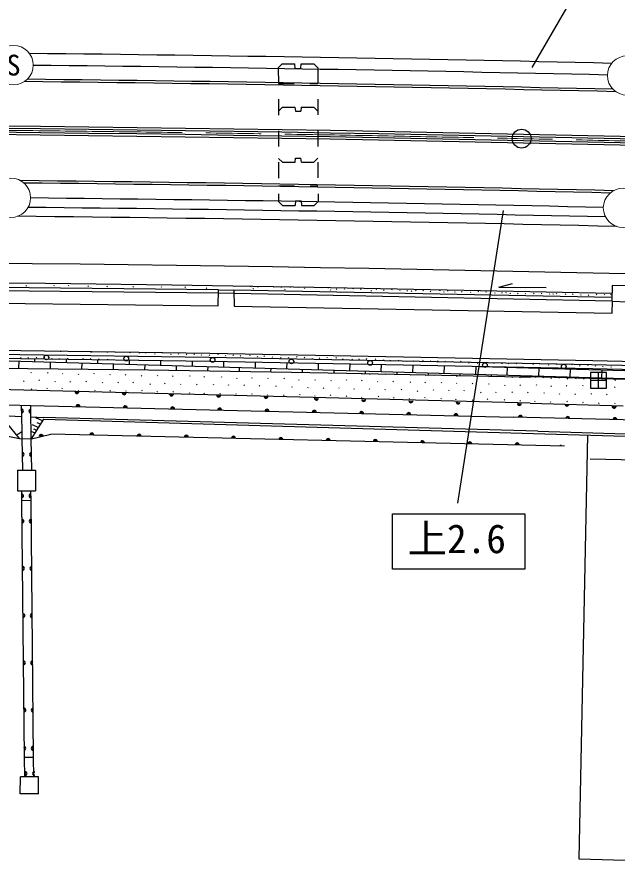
# Model space of a CAD drawing. Units: millimetres, scale not verified. Extents: x 40000 to 680000, y 20000 to 380000.
# Drawn here: x 436532 to 474625, y 243080 to 296763 of the extents above; entities that cross this region are included whole.
import ezdxf
from ezdxf.enums import TextEntityAlignment as Align

# ---------------------------------------------------------------- set-up
doc = ezdxf.new("R2010")
doc.units = ezdxf.units.MM
doc.header["$LTSCALE"] = 1000
doc.linetypes.add('CHAIN', pattern=[18.5, 12, -1.5, 3.5, -1.5])
for name, color, linetype, lineweight in [('M-BGD', 7, 'Continuous', 25), ('M-BMK', 2, 'CHAIN', 13), ('M-BMK-OTRS', 5, 'Continuous', 25), ('M-BMK-ROW', 30, 'Continuous', 25), ('M-BMK-SRVR', 3, 'Continuous', 25), ('M-STR-HTXT', 7, 'Continuous', 13), ('M-STR-STR1', 1, 'Continuous', 25), ('M-STR-STRC', 7, 'Continuous', 25)]:
    doc.layers.add(name, color=color, linetype=linetype, lineweight=lineweight)
doc.styles.add('ＭＳ ゴシック', font='')
doc.styles.get('ＭＳ ゴシック').set_extended_font_data('MS Gothic')

msp = doc.modelspace()

# ---------------------------------------------------------------- linework, layer by layer
at = {"layer": 'M-BGD'}
for p, q in [((453370, 293779), (453121, 293528)), ((453370, 293779), (454170, 293781)), ((454196, 293481), (454170, 293781)), ((454546, 293482), (454570, 293782)), ((454570, 293782), (455370, 293784)), ((455370, 293784), (455621, 293535)), ((453121, 293528), (453124, 292528)), ((454196, 293481), (454546, 293482)), ((455621, 293535), (455624, 292535)), ((453124, 292528), (454124, 292531)), ((455124, 292534), (455624, 292535)), ((453126, 291528), (453129, 290528)), ((455626, 291535), (455629, 290535)), ((453378, 291029), (453128, 290778)), ((453378, 291029), (454178, 291031)), ((454178, 291031), (454203, 290781)), ((454578, 291032), (454553, 290782)), ((454578, 291032), (455378, 291034)), ((455378, 291034), (455628, 290785)), ((454203, 290781), (454553, 290782)), ((453132, 289528), (453134, 288528)), ((455632, 289535), (455634, 288535)), ((453387, 287529), (453136, 287778)), ((454187, 287531), (454211, 287781)), ((454211, 287781), (454561, 287782)), ((454587, 287532), (454561, 287782)), ((455387, 287534), (455636, 287785)), ((453137, 287528), (453140, 286528)), ((453387, 287529), (454187, 287531)), ((454587, 287532), (455387, 287534)), ((455637, 287535), (455640, 286535)), ((453141, 286028), (454141, 286031)), ((455141, 286034), (455641, 286035)), ((453142, 285528), (453144, 285028)), ((454219, 285081), (454195, 284781)), ((454219, 285081), (454569, 285082)), ((454569, 285082), (454595, 284782)), ((455642, 285535), (455644, 285035)), ((453395, 284779), (453144, 285028)), ((453395, 284779), (454195, 284781)), ((454595, 284782), (455395, 284784)), ((455395, 284784), (455644, 285035)), ((449320, 279430), (424342, 279703)), ((438339, 279825), (425753, 279936)), ((437135, 279705), (437104, 279665)), ((446358, 279725), (438339, 279825)), ((438897, 279701), (438866, 279662)), ((439806, 279693), (439775, 279654)), ((455382, 279580), (446358, 279725)), ((448275, 279694), (448267, 279685)), ((467119, 279596), (467994, 279835)), ((424337, 279502), (449317, 279230)), ((441073, 279675), (441042, 279636)), ((442274, 279662), (442242, 279623)), ((443927, 279638), (443896, 279599)), ((445712, 279617), (445681, 279578)), ((447227, 279615), (447196, 279576)), ((448584, 279558), (448553, 279518)), ((449281, 279678), (449278, 279674)), ((449315, 278419), (449320, 279430)), ((449317, 279230), (474288, 278739)), ((449320, 279430), (450307, 279404)), ((450323, 279660), (450292, 279620)), ((450307, 279404), (450323, 278399)), ((474293, 278945), (450307, 279404)), ((451380, 279634), (451349, 279595)), ((451541, 279506), (451510, 279466)), ((451832, 279624), (451801, 279585)), ((452282, 279630), (452281, 279628)), ((452828, 279621), (452801, 279587)), ((453306, 279607), (453275, 279568)), ((453539, 279471), (453508, 279432)), ((453878, 279604), (453848, 279566)), ((454364, 279593), (454333, 279554)), ((454811, 279542), (454780, 279503)), ((465953, 279370), (455382, 279580)), ((455841, 279571), (455818, 279542)), ((456285, 279562), (456269, 279542)), ((456435, 279427), (456404, 279388)), ((456827, 279497), (456796, 279458)), ((457325, 279495), (457294, 279456)), ((457874, 279504), (457843, 279464)), ((458372, 279490), (458341, 279451)), ((458778, 279513), (458763, 279493)), ((459027, 279385), (458996, 279346)), ((459353, 279479), (459322, 279439)), ((459837, 279429), (459806, 279390)), ((460335, 279440), (460304, 279401)), ((460860, 279393), (460829, 279354)), ((461313, 279391), (461282, 279352)), ((461593, 279354), (461562, 279314)), ((461866, 279405), (461835, 279366)), ((462333, 279398), (462302, 279359)), ((462797, 279342), (462766, 279303)), ((463383, 279382), (463352, 279343)), ((463631, 279299), (463600, 279259)), ((463872, 279372), (463841, 279333)), ((464335, 279295), (464304, 279256)), ((464786, 279319), (464755, 279279)), ((465352, 279289), (465321, 279250)), ((465824, 279332), (465793, 279293)), ((474299, 279197), (465953, 279370)), ((466316, 279304), (466285, 279265)), ((466866, 279227), (466835, 279188)), ((467119, 279596), (470119, 279575)), ((467328, 279247), (467297, 279208)), ((467590, 279251), (467559, 279212)), ((467859, 279209), (467827, 279170)), ((468345, 279211), (468314, 279171)), ((468820, 279193), (468789, 279154)), ((469352, 279214), (469321, 279175)), ((469841, 279213), (469810, 279174)), ((470360, 279181), (470329, 279142)), ((470576, 279167), (470545, 279127)), ((470790, 279195), (470758, 279156)), ((471369, 279178), (471338, 279139)), ((471834, 279164), (471803, 279125)), ((424353, 278701), (449315, 278419)), ((472324, 279104), (472293, 279064)), ((472825, 279107), (472794, 279068)), ((473333, 279146), (473302, 279107)), ((473836, 279128), (473805, 279089)), ((474231, 279124), (474200, 279085)), ((474323, 277940), (474335, 278698)), ((450323, 278399), (474323, 277940)), ((436709, 275304), (418841, 275471)), ((436787, 275553), (418917, 275721)), ((448784, 275376), (436787, 275553)), ((439307, 275516), (439294, 275500)), ((440260, 275502), (440252, 275492)), ((441239, 275478), (441208, 275439)), ((442250, 275473), (442233, 275451)), ((442768, 275465), (442746, 275437)), ((443232, 275458), (443232, 275457)), ((443729, 275451), (443700, 275414)), ((444313, 275431), (444282, 275392)), ((444721, 275436), (444702, 275411)), ((445775, 275417), (445744, 275378)), ((436781, 275053), (418915, 275221)), ((428411, 275132), (507518, 272866)), ((436658, 274444), (436671, 274895)), ((448705, 275127), (436709, 275304)), ((436784, 275134), (436753, 275095)), ((448775, 274876), (436781, 275053)), ((437260, 275126), (437229, 275086)), ((437670, 274867), (437675, 275040)), ((437792, 275147), (437761, 275108)), ((438299, 275152), (438268, 275113)), ((438748, 275062), (438719, 275025)), ((439224, 275060), (439192, 275020)), ((439670, 274810), (439675, 275011)), ((439770, 275092), (439739, 275053)), ((440293, 275021), (440278, 275002)), ((440738, 275071), (440707, 275032)), ((441220, 275054), (441189, 275015)), ((441669, 274752), (441675, 274981)), ((441737, 275046), (441706, 275007)), ((442287, 275025), (442256, 274986)), ((443668, 274695), (443675, 274952)), ((444229, 274964), (444213, 274944)), ((445288, 275368), (445257, 275329)), ((445667, 274638), (445675, 274922)), ((446304, 275333), (446273, 275294)), ((446789, 275358), (446758, 275319)), ((447310, 275344), (447279, 275305)), ((447666, 274580), (447675, 274892)), ((447798, 275361), (447766, 275322)), ((448249, 275295), (448217, 275256)), ((460993, 274902), (448705, 275127)), ((448770, 275293), (448739, 275254)), ((461063, 274650), (448775, 274876)), ((461073, 275150), (448784, 275376)), ((449309, 275318), (449278, 275278)), ((449665, 274523), (449675, 274860)), ((449779, 275259), (449748, 275219)), ((450274, 275294), (450243, 275254)), ((450736, 275256), (450705, 275217)), ((451317, 275274), (451286, 275235)), ((451811, 275196), (451780, 275157)), ((452242, 275240), (452211, 275201)), ((452754, 275164), (452723, 275125)), ((453299, 275133), (453268, 275094)), ((453772, 275131), (453741, 275092)), ((454314, 275198), (454283, 275159)), ((454805, 275146), (454774, 275107)), ((455289, 275071), (455258, 275032)), ((455756, 275115), (455725, 275076)), ((456230, 275121), (456199, 275082)), ((456815, 275123), (456784, 275084)), ((457234, 275038), (457202, 274999)), ((457823, 275025), (457791, 274985)), ((458254, 275034), (458222, 274995)), ((458737, 275068), (458706, 275028)), ((459304, 275052), (459273, 275012)), ((459806, 274977), (459775, 274938)), ((460230, 274957), (460199, 274918)), ((460768, 274957), (460737, 274918)), ((473005, 274672), (460993, 274902)), ((473085, 274920), (461073, 275150)), ((461223, 274904), (461192, 274865)), ((461738, 274915), (461707, 274876)), ((462299, 274965), (462268, 274925)), ((462805, 274928), (462773, 274889)), ((463263, 274909), (463232, 274870)), ((463727, 274898), (463696, 274859)), ((464227, 274876), (464196, 274837)), ((464723, 274899), (464692, 274860)), ((486575, 274592), (473087, 274920)), ((438658, 274418), (438670, 274838)), ((440658, 274392), (440669, 274781)), ((442658, 274367), (442668, 274724)), ((444658, 274341), (444668, 274666)), ((446658, 274313), (446667, 274609)), ((448658, 274284), (448666, 274552)), ((450658, 274256), (450665, 274495)), ((451665, 274466), (451675, 274823)), ((452658, 274227), (452664, 274437)), ((453664, 274409), (453675, 274786)), ((454658, 274195), (454663, 274380)), ((455663, 274351), (455674, 274749)), ((456658, 274156), (456663, 274323)), ((457662, 274294), (457674, 274713)), ((459661, 274237), (459674, 274676)), ((473075, 274420), (461063, 274650)), ((461661, 274180), (461674, 274639)), ((463660, 274122), (463673, 274600)), ((465222, 274797), (465191, 274758)), ((465659, 274065), (465673, 274562)), ((465757, 274779), (465726, 274740)), ((465965, 274556), (507521, 273366)), ((466304, 274788), (466273, 274749)), ((466673, 274536), (466673, 274543)), ((466812, 274773), (466781, 274734)), ((467309, 274739), (467278, 274700)), ((467658, 274008), (467672, 274508)), ((467751, 274763), (467720, 274724)), ((468251, 274748), (468220, 274709)), ((468672, 274479), (468673, 274505)), ((468749, 274775), (468718, 274735)), ((469307, 274710), (469276, 274671)), ((469657, 273950), (469672, 274450)), ((469736, 274754), (469705, 274715)), ((470277, 274660), (470246, 274620)), ((470671, 274422), (470672, 274466)), ((470779, 274703), (470748, 274664)), ((471306, 274693), (471274, 274654)), ((471656, 273893), (471671, 274393)), ((471775, 274688), (471744, 274649)), ((472278, 274624), (472247, 274585)), ((472670, 274364), (472672, 274428)), ((472777, 274643), (472746, 274604)), ((486494, 274344), (473005, 274672)), ((486563, 274092), (473075, 274420)), ((473263, 274607), (473232, 274568)), ((473656, 273836), (473670, 274336)), ((473726, 274564), (473695, 274525)), ((474257, 274535), (474226, 274496)), ((437443, 274181), (437412, 274141)), ((438510, 274184), (438479, 274145)), ((439448, 274122), (439417, 274082)), ((440448, 274067), (440417, 274028)), ((441435, 274111), (441404, 274072)), ((442458, 274043), (442427, 274004)), ((443437, 274054), (443405, 274015)), ((444454, 273990), (444423, 273951)), ((445455, 273993), (445424, 273953)), ((446442, 273960), (446411, 273921)), ((447510, 273955), (447479, 273916)), ((448432, 273925), (448401, 273885)), ((449522, 273899), (449491, 273859)), ((450494, 273808), (450463, 273769)), ((451442, 273832), (451411, 273793)), ((452458, 273813), (452427, 273774)), ((453425, 274216), (453421, 274211)), ((453513, 273822), (453482, 273782)), ((454968, 274189), (454945, 274160)), ((455982, 274169), (455981, 274168)), ((456477, 274160), (456474, 274156)), ((457947, 274130), (457931, 274109)), ((458439, 274109), (458408, 274070)), ((458657, 274114), (458662, 274265)), ((458943, 274092), (458912, 274053)), ((459938, 274080), (459907, 274041)), ((460525, 274072), (460496, 274035)), ((460657, 274069), (460661, 274208)), ((461527, 274050), (461496, 274010)), ((462482, 274026), (462450, 273987)), ((462656, 274024), (462660, 274151)), ((463019, 274013), (462988, 273974)), ((463497, 274005), (463483, 273988)), ((463995, 273994), (463964, 273955)), ((464471, 273972), (464440, 273932)), ((464656, 273979), (464659, 274094)), ((464970, 273972), (464951, 273948)), ((465519, 273960), (465490, 273924)), ((466505, 273932), (466474, 273893)), ((466656, 273935), (466658, 274036)), ((466982, 273927), (466957, 273896)), ((467997, 273874), (467966, 273835)), ((468460, 273863), (468429, 273823)), ((468507, 273893), (469132, 273895)), ((468655, 273893), (468658, 273979)), ((469024, 273888), (468993, 273848)), ((469460, 273886), (469440, 273860)), ((469952, 273873), (469921, 273834)), ((470452, 273845), (470421, 273805)), ((470655, 273855), (470657, 273922)), ((470958, 273847), (470930, 273811)), ((471494, 273797), (471463, 273757)), ((472010, 273803), (471979, 273763)), ((472530, 273786), (472499, 273747)), ((472654, 273802), (472656, 273865)), ((472963, 273794), (472954, 273782)), ((385099, 273464), (437411, 272078)), ((440270, 272969), (426148, 273318)), ((436990, 273653), (436959, 273614)), ((437964, 273712), (437933, 273673)), ((438968, 273607), (438937, 273568)), ((439926, 273600), (439895, 273561)), ((440947, 273620), (440916, 273581)), ((441969, 273544), (441937, 273505)), ((442970, 273560), (442939, 273521)), ((443929, 273555), (443898, 273516)), ((445006, 273460), (444974, 273421)), ((445934, 273502), (445903, 273462)), ((446943, 273444), (446912, 273405)), ((447966, 273435), (447935, 273395)), ((449015, 273417), (448984, 273378)), ((449962, 273385), (449931, 273346)), ((450971, 273387), (450940, 273347)), ((451946, 273349), (451915, 273310)), ((452985, 273318), (452954, 273278)), ((454005, 273268), (453974, 273229)), ((454431, 273716), (454400, 273677)), ((455462, 273715), (455431, 273676)), ((456483, 273670), (456452, 273631)), ((457453, 273703), (457422, 273664)), ((458440, 273691), (458409, 273652)), ((459441, 273615), (459410, 273576)), ((460428, 273616), (460397, 273577)), ((461505, 273572), (461474, 273533)), ((462464, 273570), (462432, 273531)), ((463482, 273547), (463451, 273508)), ((464461, 273510), (464430, 273471)), ((465459, 273494), (465428, 273455)), ((466494, 273452), (466463, 273413)), ((467500, 273377), (467469, 273337)), ((468490, 273398), (468459, 273359)), ((469511, 273390), (469480, 273351)), ((470457, 273337), (470426, 273298)), ((471426, 273353), (471395, 273314)), ((472456, 273343), (472425, 273304)), ((473460, 273294), (473428, 273255)), ((473939, 273749), (473908, 273710)), ((474498, 273257), (474467, 273218)), ((474523, 273705), (474492, 273665)), ((437473, 273134), (437441, 273095)), ((438459, 273174), (438428, 273134)), ((439410, 273180), (439379, 273141)), ((455336, 272594), (440270, 272969)), ((440440, 273057), (440409, 273017)), ((441481, 273052), (441450, 273013)), ((442468, 273039), (442437, 273000)), ((443448, 273002), (443417, 272963)), ((444478, 273042), (444447, 273003)), ((445446, 272971), (445415, 272932)), ((446460, 272965), (446429, 272926)), ((447493, 272889), (447462, 272850)), ((448433, 272865), (448401, 272825)), ((449441, 272841), (449409, 272802)), ((450453, 272815), (450422, 272776)), ((451446, 272813), (451415, 272774)), ((452466, 272767), (452435, 272728)), ((453493, 272753), (453462, 272714)), ((454494, 272779), (454463, 272740)), ((454996, 273223), (454965, 273184)), ((456006, 273194), (455975, 273155)), ((456455, 272749), (456424, 272710)), ((456992, 273211), (456961, 273172)), ((457941, 273137), (457910, 273098)), ((458920, 273134), (458889, 273095)), ((459915, 273101), (459884, 273061)), ((460955, 273114), (460924, 273075)), ((461969, 273015), (461938, 272976)), ((462980, 273074), (462949, 273034)), ((463950, 273054), (463919, 273015)), ((464926, 273039), (464895, 272999)), ((465992, 272920), (465961, 272881)), ((466937, 272925), (466906, 272886)), ((467983, 272951), (467952, 272912)), ((468979, 272934), (468948, 272895)), ((470007, 272885), (469976, 272846)), ((470973, 272818), (470942, 272779)), ((471979, 272830), (471948, 272790)), ((472996, 272831), (472965, 272791)), ((473986, 272807), (473955, 272768)), ((468323, 272245), (455336, 272594)), ((455451, 272699), (455420, 272659)), ((457467, 272687), (457436, 272648)), ((458431, 272619), (458400, 272580)), ((459494, 272676), (459462, 272637)), ((460474, 272586), (460443, 272547)), ((461455, 272534), (461424, 272495)), ((462426, 272590), (462395, 272551)), ((463469, 272515), (463438, 272476)), ((464402, 272483), (464371, 272443)), ((465467, 272442), (465435, 272403)), ((466413, 272496), (466382, 272456)), ((467493, 272454), (467462, 272415)), ((469115, 272228), (468323, 272245)), ((468493, 272392), (468462, 272353)), ((469115, 272228), (475010, 272062)), ((469410, 272358), (469379, 272319)), ((470407, 272313), (470376, 272274)), ((471469, 272350), (471438, 272310)), ((472466, 272279), (472435, 272240)), ((473485, 272251), (473454, 272212)), ((474488, 272235), (474457, 272196)), ((436811, 272081), (436822, 271383)), ((437411, 272078), (468035, 271343)), ((437423, 271355), (437411, 272078)), ((436697, 269988), (435598, 271339)), ((435645, 271438), (436822, 271383)), ((436822, 271383), (436837, 270454)), ((437437, 270464), (437423, 271355)), ((437423, 271355), (438210, 271318)), ((437466, 269974), (438242, 271212)), ((438164, 271097), (437735, 271301)), ((469593, 270451), (438210, 271318)), ((438242, 271212), (469325, 270296)), ((501481, 270477), (468035, 271343)), ((437884, 270685), (437524, 270856)), ((437764, 270508), (437599, 270586)), ((438024, 270891), (437827, 270985)), ((435005, 270310), (436697, 269988)), ((436533, 270214), (436838, 270436)), ((436837, 270454), (436845, 269986)), ((437445, 269974), (437437, 270464)), ((437680, 270314), (437438, 270429)), ((437466, 269974), (438686, 270268)), ((471278, 269508), (438686, 270268)), ((469325, 270296), (485355, 269870)), ((469593, 270451), (485392, 269948)), ((472750, 270205), (472199, 243279)), ((436697, 269988), (437466, 269974)), ((436845, 269986), (436878, 267977)), ((436845, 269986), (436845, 269963)), ((437478, 267975), (437445, 269974)), ((507496, 267873), (472912, 268667)), ((436563, 267978), (436559, 266664)), ((436563, 267978), (437718, 267974)), ((437718, 267974), (437714, 266660)), ((436559, 266664), (437714, 266660)), ((436820, 266663), (436827, 266031)), ((437427, 266037), (437420, 266661)), ((437427, 266037), (436827, 266031)), ((436827, 266031), (436993, 249728)), ((437593, 249734), (437427, 266037)), ((437593, 249734), (436993, 249728)), ((436993, 249728), (437006, 248487)), ((437606, 248492), (437593, 249734)), ((436746, 247407), (436755, 248504)), ((437911, 248494), (436755, 248485)), ((437902, 247416), (437911, 248494)), ((437919, 247416), (436746, 247407)), ((472199, 243279), (480461, 243080))]:
    msp.add_line(p, q, dxfattribs=at)
msp.add_lwpolyline([(474287, 278700), (475287, 278675), (475311, 279675), (474312, 279699)], close=True, dxfattribs=at)
for centre in [(438403, 275133), (443467, 275058), (448952, 274973), (453951, 274881), (458950, 274789), (466239, 274651), (471238, 274556)]:
    msp.add_circle(centre, 150, dxfattribs=at)
for centre, radius, start, end in [((404988, -2705507), 2999370, 88.68138, 89.37767), ((406019, -2705540), 2990966, 88.70239, 89.39886), ((440341, 272967), 125, 178.5732, 358.5732), ((440341, 272967), 62.5, 178.5732, 358.5732), ((443340, 272892), 125, 178.5732, 358.5732), ((443340, 272892), 62.5, 178.5732, 358.5732), ((446339, 272818), 125, 178.5732, 358.5732), ((446339, 272818), 62.5, 178.5732, 358.5732), ((449338, 272743), 125, 178.5732, 358.5732), ((449338, 272743), 62.5, 178.5732, 358.5732), ((452337, 272668), 125, 178.5732, 358.5732), ((452337, 272668), 62.5, 178.5732, 358.5732), ((455543, 272546), 125, 178.4622, 358.4622), ((455543, 272546), 62.5, 178.4622, 358.4622), ((458542, 272466), 125, 178.4622, 358.4622), ((458542, 272466), 62.5, 178.4622, 358.4622), ((461541, 272385), 125, 178.4622, 358.4622), ((461541, 272385), 62.5, 178.4622, 358.4622), ((464540, 272304), 125, 178.4622, 358.4622), ((464540, 272304), 62.5, 178.4622, 358.4622), ((468423, 272215), 125, 178.3879, 358.3879), ((468423, 272215), 62.5, 178.3879, 358.3879), ((471444, 272172), 125, 178.3879, 358.3879), ((471444, 272172), 62.5, 178.3879, 358.3879), ((436816, 271732), 125, 270.9427, 90.9427), ((436816, 271732), 62.5, 270.9427, 90.9427), ((437417, 271716), 125, 90.9427, 270.9427), ((437417, 271716), 62.5, 90.9427, 270.9427), ((440410, 272006), 125, 358.6256, 178.6256), ((440410, 272006), 62.5, 358.6256, 178.6256), ((443409, 271934), 125, 358.6256, 178.6256), ((443409, 271934), 62.5, 358.6256, 178.6256), ((446408, 271862), 125, 358.6256, 178.6256), ((446408, 271862), 62.5, 358.6256, 178.6256), ((449407, 271790), 125, 358.6256, 178.6256), ((449407, 271790), 62.5, 358.6256, 178.6256), ((452406, 271718), 125, 358.6256, 178.6256), ((452406, 271718), 62.5, 358.6256, 178.6256), ((455405, 271646), 125, 358.6256, 178.6256), ((455405, 271646), 62.5, 358.6256, 178.6256), ((458405, 271574), 125, 358.6256, 178.6256), ((458405, 271574), 62.5, 358.6256, 178.6256), ((474432, 272036), 125, 178.3879, 358.3879), ((474432, 272036), 62.5, 178.3879, 358.3879), ((461404, 271502), 125, 358.6256, 178.6256), ((461404, 271502), 62.5, 358.6256, 178.6256), ((464403, 271430), 125, 358.6256, 178.6256), ((464403, 271430), 62.5, 358.6256, 178.6256), ((468492, 271331), 125, 358.5164, 178.5164), ((468492, 271331), 62.5, 358.5164, 178.5164), ((471491, 271253), 125, 358.5164, 178.5164), ((471491, 271253), 62.5, 358.5164, 178.5164), ((474490, 271176), 125, 358.5164, 178.5164), ((474490, 271176), 62.5, 358.5164, 178.5164), ((438076, 270121), 125, 13.5871, 193.5871), ((438076, 270121), 62.5, 13.5871, 193.5871), ((441286, 270208), 125, 358.6631, 178.6631), ((441286, 270208), 62.5, 358.6631, 178.6631), ((444285, 270138), 125, 358.6631, 178.6631), ((444285, 270138), 62.5, 358.6631, 178.6631), ((447284, 270068), 125, 358.6631, 178.6631), ((447284, 270068), 62.5, 358.6631, 178.6631), ((450283, 269998), 125, 358.6631, 178.6631), ((450283, 269998), 62.5, 358.6631, 178.6631), ((453283, 269928), 125, 358.6631, 178.6631), ((453283, 269928), 62.5, 358.6631, 178.6631), ((456282, 269858), 125, 358.6631, 178.6631), ((456282, 269858), 62.5, 358.6631, 178.6631), ((459281, 269788), 125, 358.6631, 178.6631), ((459281, 269788), 62.5, 358.6631, 178.6631), ((462280, 269718), 125, 358.6631, 178.6631), ((462280, 269718), 62.5, 358.6631, 178.6631), ((465279, 269648), 125, 358.6631, 178.6631), ((465279, 269648), 62.5, 358.6631, 178.6631), ((468278, 269578), 125, 358.6631, 178.6631), ((468278, 269578), 62.5, 358.6631, 178.6631), ((471036, 269476), 62.5, 35.533, 141.7932), ((436862, 268981), 125, 270.9427, 90.9427), ((436862, 268981), 62.5, 270.9427, 90.9427), ((437462, 268974), 125, 90.9427, 270.9427), ((437462, 268974), 62.5, 90.9427, 270.9427), ((436824, 266347), 125, 270.5837, 90.5837), ((436824, 266347), 62.5, 270.5837, 90.5837), ((437424, 266349), 125, 90.5837, 270.5838), ((437424, 266349), 62.5, 90.5837, 270.5838), ((436849, 264736), 125, 270.5837, 90.5837), ((436849, 264736), 62.5, 270.5837, 90.5837), ((437440, 264733), 125, 90.5837, 270.5837), ((437440, 264733), 62.5, 90.5837, 270.5837), ((436880, 261736), 125, 270.5837, 90.5837), ((436880, 261736), 62.5, 270.5837, 90.5837), ((437471, 261734), 125, 90.5837, 270.5837), ((437471, 261734), 62.5, 90.5837, 270.5837), ((436910, 258736), 125, 270.5837, 90.5837), ((436910, 258736), 62.5, 270.5837, 90.5837), ((437501, 258734), 125, 90.5837, 270.5837), ((437501, 258734), 62.5, 90.5837, 270.5837), ((436941, 255737), 125, 270.5837, 90.5837), ((436941, 255737), 62.5, 270.5837, 90.5837), ((437532, 255734), 125, 90.5837, 270.5837), ((437532, 255734), 62.5, 90.5837, 270.5837), ((436972, 252737), 125, 270.5837, 90.5837), ((437562, 252734), 125, 90.5837, 270.5837), ((436972, 252737), 62.5, 270.5837, 90.5837), ((437562, 252734), 62.5, 90.5837, 270.5837), ((436970, 250307), 125, 270.5837, 90.5837), ((436970, 250307), 62.5, 270.5837, 90.5837), ((437560, 250304), 125, 90.5837, 270.5837), ((437560, 250304), 62.5, 90.5837, 270.5837), ((437054, 248704), 125, 270.5837, 90.5837), ((437054, 248704), 62.5, 270.5837, 90.5837), ((437644, 248701), 125, 90.5837, 270.5837), ((437644, 248701), 62.5, 90.5837, 270.5837)]:
    msp.add_arc(centre, radius, start, end, dxfattribs=at)
at = {"layer": 'M-BMK'}
msp.add_arc((404367, -2684550), 2974273, 88.4654, 95.20565, dxfattribs=at)
at = {"layer": 'M-BMK-OTRS'}
for p, q in [((430230, 274527), (444890, 274338)), ((444890, 274338), (453968, 274208)), ((453968, 274208), (457454, 274141)), ((457454, 274141), (468507, 273893)), ((487062, 273424), (469132, 273895))]:
    msp.add_line(p, q, dxfattribs=at)
at = {"layer": 'M-BMK-ROW'}
for p, q in [((473948, 274178), (472948, 274178)), ((472948, 274178), (472948, 273178)), ((473448, 273178), (473448, 274178)), ((473948, 273178), (473948, 274178)), ((473948, 273678), (472948, 273678)), ((472948, 273178), (473948, 273178))]:
    msp.add_line(p, q, dxfattribs=at)
at = {"layer": 'M-BMK-SRVR'}
msp.add_circle((468566, 289030), 600, dxfattribs=at)
at = {"layer": 'M-STR-HTXT'}
for centre in [(436316, 293700), (475260, 293040), (436150, 285274), (475001, 284630)]:
    msp.add_circle(centre, 1250, dxfattribs=at)
at = {"layer": 'M-STR-STR1'}
for centre, radius, start, end in [((404995, -2705256), 2999870, 88.67663, 89.38254), ((406019, -2705588), 2990414, 88.69947, 89.4018)]:
    msp.add_arc(centre, radius, start, end, dxfattribs=at)
at = {"layer": 'M-STR-STRC'}
for p, q in [((484746, 320438), (469206, 293541)), ((467400, 284471), (464502, 265880)), ((460362, 261690), (460362, 265190)), ((460362, 265190), (468762, 265190)), ((468762, 265190), (468762, 261690)), ((468762, 261690), (460362, 261690))]:
    msp.add_line(p, q, dxfattribs=at)
for centre, radius, start, end in [((404246, -2705537), 2998370, 88.65639, 89.37408), ((404246, -2705537), 2998520, 88.65998, 89.37058), ((404422, -2705406), 2995395, 88.47716, 92.23207), ((404422, -2705406), 2995245, 88.47716, 92.23207), ((404422, -2705406), 2994995, 88.47716, 92.23212), ((404422, -2705406), 2994845, 88.47716, 92.23212), ((404424, -2705331), 2991870, 88.65998, 89.38071), ((404424, -2705331), 2991720, 88.66388, 89.37656), ((404987, -2705506), 2989770, 88.6662, 89.39475), ((404987, -2705506), 2986770, 88.4982, 92.24462)]:
    msp.add_arc(centre, radius, start, end, dxfattribs=at)

# ---------------------------------------------------------------- texts
at = {"layer": 'M-STR-HTXT', "style": 'ＭＳ ゴシック'}
msp.add_text('S', height=1320, dxfattribs=at).set_placement((436316, 293700), align=Align.MIDDLE_CENTER)
at = {"layer": 'M-STR-STRC', "style": 'ＭＳ ゴシック'}
msp.add_text('上2.6', height=1833, dxfattribs=at).set_placement((464449, 262153), align=Align.BOTTOM_CENTER)

doc.saveas('drawing.dxf')
